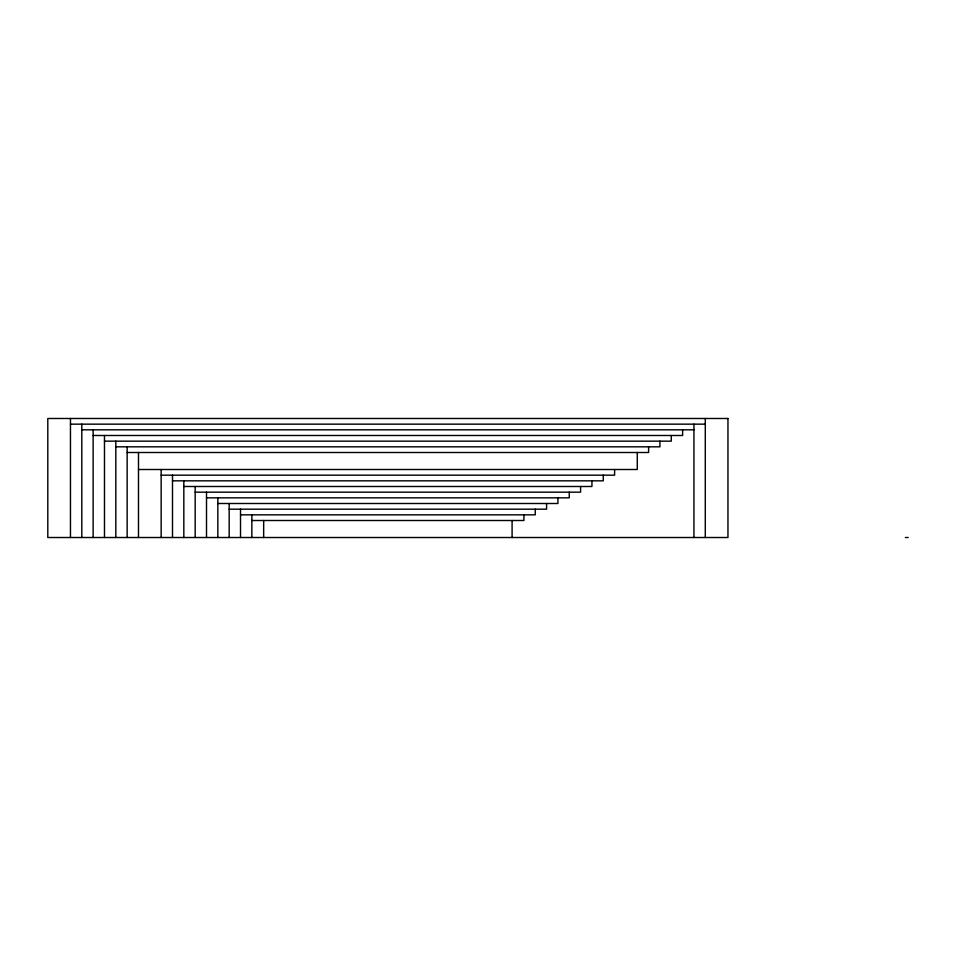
<?xml version="1.0" encoding="UTF-8"?>
<svg xmlns="http://www.w3.org/2000/svg" width="956" height="956" viewBox="0 0 956 956"><rect width="100%" height="100%" fill="white"/><g stroke="black" fill="none" stroke-linecap="round" stroke-linejoin="round"><path stroke-width="1.43" d="M70.469 424.153L705.289 424.153M81.81 429.818L693.948 429.818M93.138 435.494L682.62 435.494L682.62 429.818M104.479 441.158L671.279 441.158L671.279 435.494M115.819 446.822L659.939 446.822L659.939 441.158M127.148 452.499L648.61 452.499L648.61 446.822M138.489 469.504L637.27 469.504L637.27 452.499M161.158 475.168L614.6 475.168L614.6 469.504M172.498 480.832L603.26 480.832L603.26 475.168M183.827 486.496L591.931 486.496L591.931 480.832M195.167 492.173L580.591 492.173L580.591 486.496M206.508 497.837L569.25 497.837L569.25 492.173M217.837 503.501L557.922 503.501L557.922 497.837M229.177 509.178L546.581 509.178L546.581 503.501M240.518 514.842L535.252 514.842L535.252 509.178M251.846 520.506L523.912 520.506L523.912 514.842M905.356 537.511L908.2 537.511M705.289 418.489L705.289 537.511M693.948 424.153L693.948 537.511M512.093 520.506L512.093 537.511M263.665 520.506L263.665 537.511M251.846 514.842L251.846 537.511M240.518 509.178L240.518 537.511M229.177 503.501L229.177 537.511M217.837 497.837L217.837 537.511M206.508 492.173L206.508 537.511M195.167 486.496L195.167 537.511M183.827 480.832L183.827 537.511M172.498 475.168L172.498 537.511M161.158 469.504L161.158 537.511M138.489 452.499L138.489 537.511M127.148 446.822L127.148 537.511M115.819 441.158L115.819 537.511M104.479 435.494L104.479 537.511M93.138 429.818L93.138 537.511M81.81 424.153L81.81 537.511M70.469 418.489L70.469 537.511M727.958 418.489L47.8 418.489L47.8 537.511L727.958 537.511L727.958 418.489"/></g></svg>
